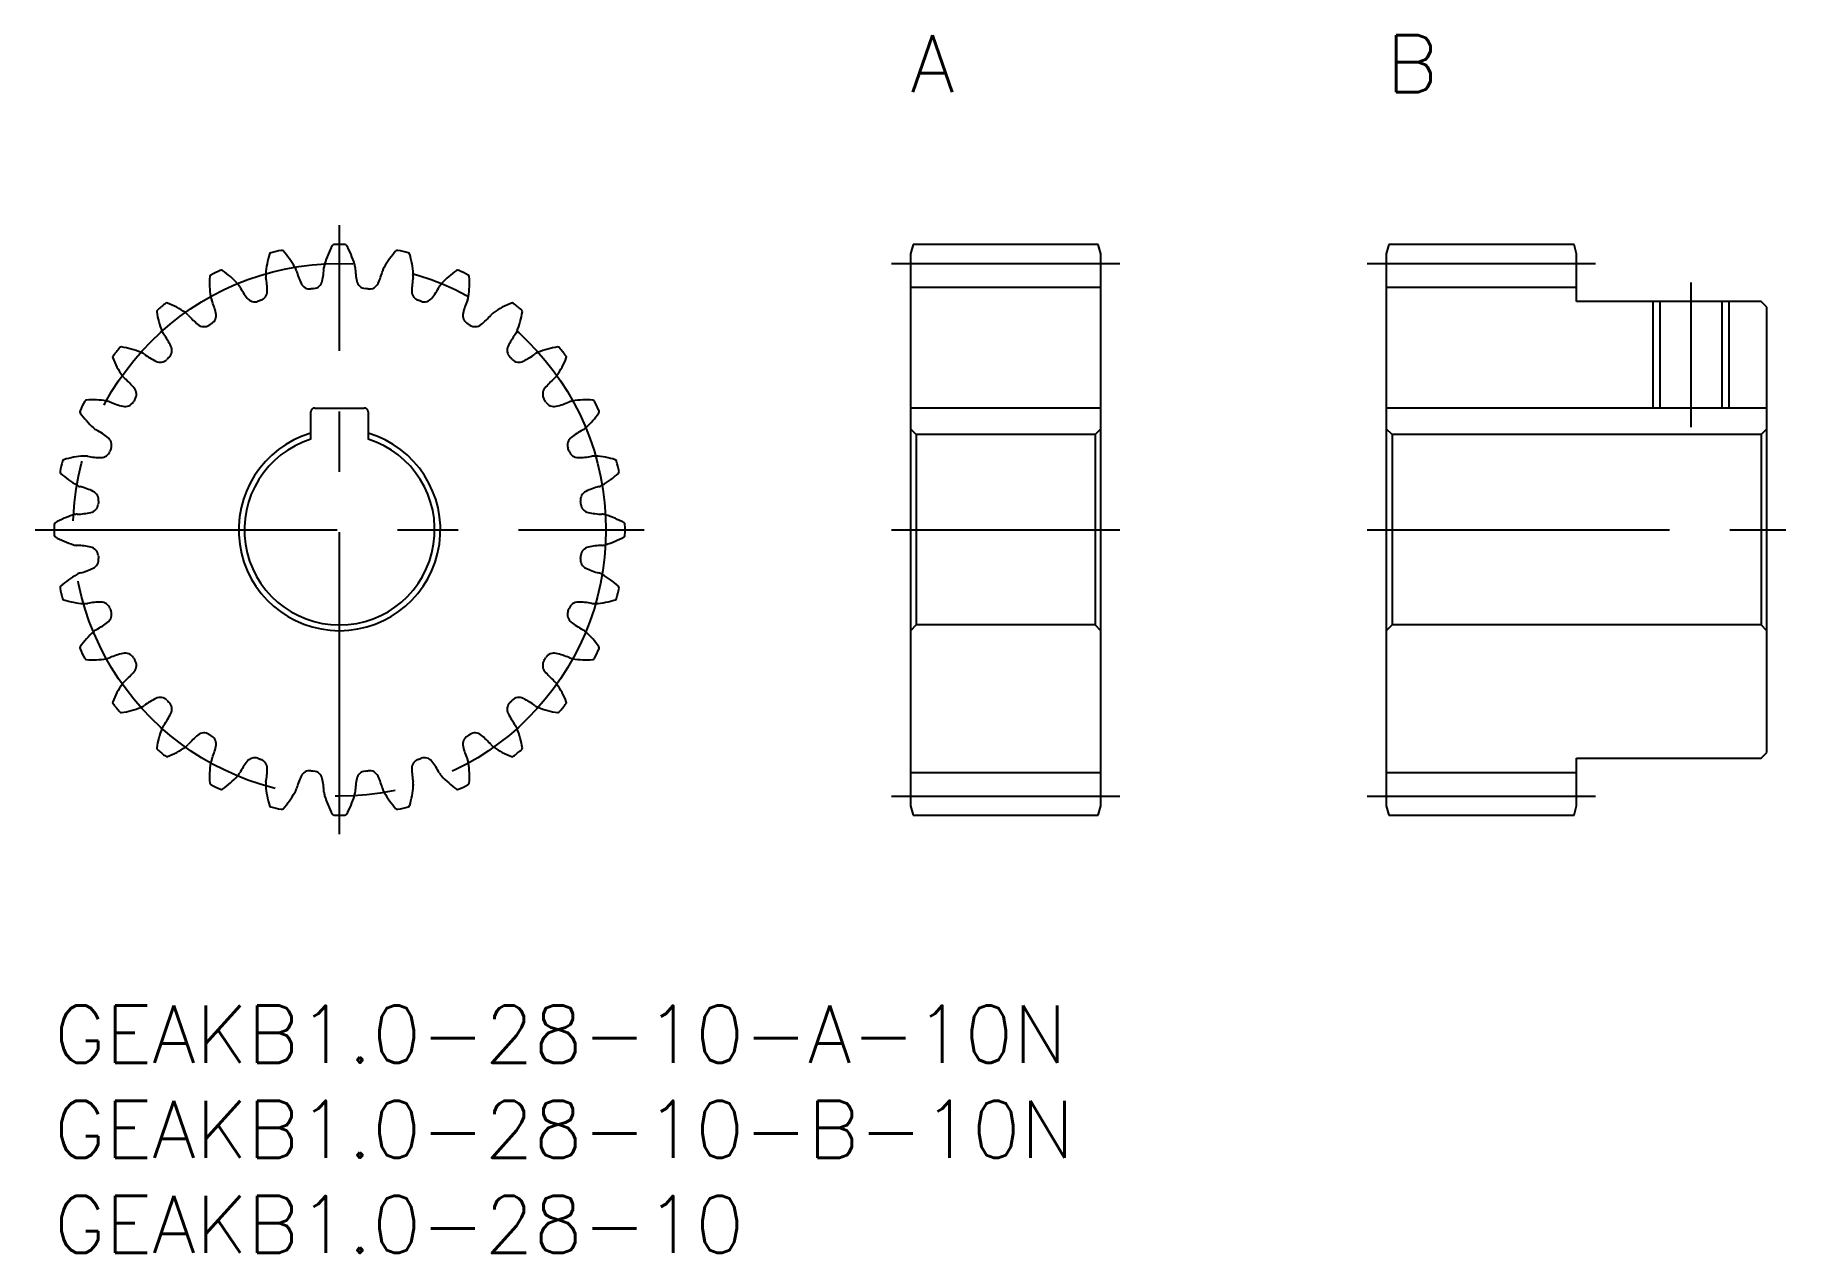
# Model space of a CAD drawing. Extents: x -1 to 91, y -13 to 51.
import ezdxf

# ---------------------------------------------------------------- set-up
doc = ezdxf.new("R2010")
doc.units = 0
doc.header["$LTSCALE"] = 0.5
doc.linetypes.add('CENTER', pattern=[50.8, 31.75, -6.35, 6.35, -6.35])
for name, color, linetype in [('MSM_CENTER', 1, 'CENTER'), ('MSM_CONTINUOUS', 7, 'CONTINUOUS'), ('MSM_NARROW', 5, 'CONTINUOUS'), ('MSM_PART_NUMBER', 7, 'CONTINUOUS')]:
    doc.layers.add(name, color=color, linetype=linetype)
doc.styles.get("Standard").update_dxf_attribs({"font": 'txt.shx', "height": 1, "bigfont": 'bigfont.shx'})

# ---------------------------------------------------------------- blocks, each defined once
blk = doc.blocks.new('*U3')
at = {"layer": 'MSM_PART_NUMBER'}
blk.add_text('GEAKB1.0-28-10-B-10N', height=3, dxfattribs=at).set_placement((0, -8))
blk = doc.blocks.new('*U4')
at = {"layer": 'MSM_PART_NUMBER'}
blk.add_text('GEAKB1.0-28-10-A-10N', height=3, dxfattribs=at).set_placement((0, -3))
blk = doc.blocks.new('*U5')
at = {"layer": 'MSM_PART_NUMBER'}
blk.add_text('A', height=3, dxfattribs=at).set_placement((45, 48))
blk = doc.blocks.new('*U6')
at = {"layer": 'MSM_PART_NUMBER'}
blk.add_text('B', height=3, dxfattribs=at).set_placement((70, 48))
blk = doc.blocks.new('*U7')
at = {"layer": 'MSM_PART_NUMBER'}
blk.add_text('GEAKB1.0-28-10', height=3, dxfattribs=at).set_placement((0, -13))

msp = doc.modelspace()

# ---------------------------------------------------------------- linework, layer by layer
at = {"layer": 'MSM_CENTER'}
for p, q in [((15, 9), (15, 41)), ((44, 39), (56, 39)), ((69, 39), (81, 39)), ((86, 38), (86, 30.4)), ((-1, 25), (31, 25)), ((44, 25), (56, 25)), ((69, 25), (91, 25)), ((44, 11), (56, 11)), ((69, 11), (81, 11))]:
    msp.add_line(p, q, dxfattribs=at)
msp.add_circle((15, 25), 14, dxfattribs=at)
at = {"layer": 'MSM_CONTINUOUS'}
for p, q in [((45.134, 40), (45, 39.5)), ((54.866, 40), (45.134, 40)), ((55, 39.5), (54.866, 40)), ((70.134, 40), (70, 39.5)), ((79.866, 40), (70.134, 40)), ((80, 39.5), (79.866, 40)), ((45, 39.5), (45, 10.5)), ((55, 10.5), (55, 39.5)), ((70, 39.5), (70, 10.5)), ((80, 37), (80, 39.5)), ((45, 37.75), (55, 37.75)), ((70, 37.75), (80, 37.75)), ((89.7, 37), (80, 37)), ((84.379, 37), (84.379, 31.4)), ((87.621, 37), (87.621, 31.4)), ((90, 36.7), (89.7, 37)), ((90, 13.3), (90, 36.7)), ((13.7, 31.4), (16.3, 31.4)), ((55, 31.4), (45, 31.4)), ((90, 31.4), (70, 31.4)), ((13.5, 29.77), (13.5, 31.2)), ((16.5, 31.2), (16.5, 29.77)), ((45.3, 30), (45, 30.3)), ((54.7, 30), (45.3, 30)), ((45.3, 30), (45.3, 20)), ((55, 30.3), (54.7, 30)), ((54.7, 30), (54.7, 20)), ((70.3, 30), (70, 30.3)), ((89.7, 30), (70.3, 30)), ((70.3, 30), (70.3, 20)), ((90, 30.3), (89.7, 30)), ((89.7, 30), (89.7, 20)), ((45.3, 20), (45, 19.7)), ((54.7, 20), (45.3, 20)), ((55, 19.7), (54.7, 20)), ((70.3, 20), (70, 19.7)), ((89.7, 20), (70.3, 20)), ((90, 19.7), (89.7, 20)), ((80, 10.5), (80, 13)), ((80, 13), (89.7, 13)), ((89.7, 13), (90, 13.3)), ((45, 12.25), (55, 12.25)), ((70, 12.25), (80, 12.25)), ((45, 10.5), (45.134, 10)), ((54.866, 10), (55, 10.5)), ((70, 10.5), (70.134, 10)), ((79.866, 10), (80, 10.5)), ((45.134, 10), (54.866, 10)), ((70.134, 10), (79.866, 10))]:
    msp.add_line(p, q, dxfattribs=at)
for centre, radius, start, end in [((15, 25), 15, 101.77517, 103.93911), ((11.959, 39.586), 0.1, 42.62179, 101.77518), ((8.599, 36.494), 4.667, 29.64286, 42.62179), ((18.683, 37.63), 4.667, 150.23535, 163.21429), ((14.719, 39.897), 0.1, 91.08197, 150.23537), ((15, 25), 15, 88.91803, 91.08197), ((15.281, 39.897), 0.1, 29.76465, 88.91802), ((11.317, 37.63), 4.667, 16.78571, 29.76465), ((21.401, 36.494), 4.667, 137.37821, 150.35714), ((18.041, 39.586), 0.1, 78.22483, 137.37819), ((15, 25), 15, 76.06089, 78.22483), ((8.79, 38.544), 0.1, 55.47894, 114.63231), ((15.78, 38.133), 4.667, 163.09249, 176.07143), ((11.411, 39.461), 0.1, 103.93911, 163.09247), ((11.942, 38.397), 0.82, 15.47175, 29.64287), ((9.878, 38.975), 4.308, 347.88399, 357.3854), ((15, 38.741), 0.82, 163.21428, 177.38539), ((15, 38.741), 0.82, 2.61461, 16.78573), ((20.122, 38.975), 4.308, 182.6146, 192.11601), ((18.058, 38.397), 0.82, 150.35712, 164.52825), ((18.589, 39.461), 0.1, 16.90751, 76.06089), ((14.22, 38.133), 4.667, 3.92857, 16.90751), ((21.21, 38.544), 0.1, 65.36769, 124.52105), ((12.838, 37.977), 4.667, 175.94964, 188.92857), ((8.283, 38.3), 0.1, 116.79626, 175.94962), ((15, 25), 15, 114.63231, 116.79626), ((6.202, 34.782), 4.667, 42.5, 55.47894), ((9.038, 37.38), 0.82, 28.3289, 42.50001), ((13.551, 39.814), 4.308, 208.32888, 217.83029), ((11.942, 38.397), 0.82, 176.07142, 190.24253), ((6.896, 37.485), 4.308, 0.74114, 10.24254), ((16.884, 39.765), 4.308, 195.47174, 204.97315), ((13.432, 38.157), 0.5, 204.97315, 276.79453), ((13.601, 38.176), 0.5, 276.06261, 347.88399), ((16.399, 38.176), 0.5, 192.11601, 263.93739), ((16.568, 38.157), 0.5, 263.20547, 335.02684), ((13.116, 39.765), 4.308, 335.02685, 344.52826), ((23.104, 37.485), 4.308, 169.75746, 179.25886), ((18.058, 38.397), 0.82, 349.75747, 3.92859), ((16.449, 39.814), 4.308, 322.16971, 331.67112), ((20.962, 37.38), 0.82, 137.49998, 151.6711), ((23.798, 34.782), 4.667, 124.52106, 137.5), ((15, 25), 15, 63.20374, 65.36769), ((21.717, 38.3), 0.1, 4.05041, 63.20374), ((17.162, 37.977), 4.667, 351.07143, 4.05036), ((15, 25), 15, 127.48946, 129.6534), ((5.932, 36.823), 0.1, 68.33608, 127.48946), ((4.246, 32.579), 4.667, 55.35714, 68.33608), ((9.038, 37.38), 0.82, 188.92855, 203.09967), ((4.321, 35.369), 4.308, 13.59828, 23.09969), ((10.544, 37.478), 0.5, 217.83029, 289.65167), ((15, 25), 12.75, 108.91976, 109.65167), ((10.704, 37.534), 0.5, 288.91976, 0.74114), ((15, 25), 12.75, 96.06261, 96.79453), ((15, 25), 12.75, 83.20547, 83.93739), ((19.296, 37.534), 0.5, 179.25887, 251.08024), ((15, 25), 12.75, 70.34833, 71.08024), ((19.456, 37.478), 0.5, 250.34833, 322.16969), ((25.679, 35.369), 4.308, 156.90031, 166.40172), ((20.962, 37.38), 0.82, 336.90033, 351.07145), ((25.754, 32.579), 4.667, 111.66392, 124.64286), ((24.068, 36.823), 0.1, 52.51054, 111.66391), ((15, 25), 15, 50.3466, 52.51054), ((5.492, 36.472), 0.1, 129.6534, 188.80676), ((10.005, 37.171), 4.667, 188.80678, 201.78571), ((6.433, 35.743), 0.82, 41.18604, 55.35716), ((10.291, 39.12), 4.308, 221.18603, 230.68743), ((8.022, 36.264), 0.5, 301.7769, 13.59828), ((21.978, 36.264), 0.5, 166.40173, 238.2231), ((19.709, 39.12), 4.308, 309.31256, 318.81397), ((23.567, 35.743), 0.82, 124.64284, 138.81396), ((19.995, 37.171), 4.667, 338.21429, 351.19322), ((24.508, 36.472), 0.1, 351.19322, 50.3466), ((6.433, 35.743), 0.82, 201.7857, 215.95682), ((2.282, 32.732), 4.308, 26.45542, 35.95683), ((7.879, 36.174), 0.5, 230.68743, 302.50882), ((15, 25), 12.75, 121.7769, 122.50882), ((15, 25), 12.75, 57.49118, 58.2231), ((22.121, 36.174), 0.5, 237.49118, 309.31255), ((27.718, 32.732), 4.308, 144.04317, 153.54458), ((23.567, 35.743), 0.82, 324.04318, 338.21431), ((3.177, 34.068), 0.1, 142.51054, 201.6639), ((15, 25), 15, 140.3466, 142.51054), ((3.528, 34.508), 0.1, 81.19322, 140.3466), ((2.829, 29.995), 4.667, 68.21429, 81.19322), ((4.257, 33.567), 0.82, 54.04318, 68.2143), ((7.268, 37.718), 4.308, 234.04317, 243.54458), ((15, 25), 12.75, 134.63404, 135.36596), ((5.691, 34.429), 0.5, 314.63404, 26.45542), ((24.309, 34.429), 0.5, 153.54458, 225.36596), ((15, 25), 12.75, 44.63404, 45.36596), ((22.732, 37.718), 4.308, 296.45542, 305.95683), ((25.743, 33.567), 0.82, 111.7857, 125.95682), ((27.171, 29.995), 4.667, 98.80678, 111.78571), ((26.472, 34.508), 0.1, 39.6534, 98.80677), ((15, 25), 15, 37.48946, 39.6534), ((26.823, 34.068), 0.1, 338.33608, 37.48946), ((7.421, 35.754), 4.667, 201.66392, 214.64286), ((5.571, 34.309), 0.5, 243.54458, 315.36596), ((24.429, 34.309), 0.5, 224.63404, 296.45541), ((22.579, 35.754), 4.667, 325.35714, 338.33608), ((4.257, 33.567), 0.82, 214.64284, 228.81396), ((0.88, 29.709), 4.308, 39.31257, 48.81397), ((3.826, 32.121), 0.5, 327.49118, 39.31257), ((26.174, 32.121), 0.5, 140.68744, 212.50882), ((29.12, 29.709), 4.308, 131.18603, 140.68744), ((25.743, 33.567), 0.82, 311.18604, 325.35716), ((15, 25), 15, 153.20374, 155.36769), ((1.7, 31.717), 0.1, 94.05036, 153.20374), ((2.023, 27.162), 4.667, 81.07143, 94.05036), ((2.62, 30.962), 0.82, 66.90033, 81.07144), ((4.631, 35.679), 4.308, 246.90031, 256.40172), ((3.736, 31.978), 0.5, 256.40172, 328.2231), ((15, 25), 12.75, 147.49118, 148.2231), ((13.7, 31.2), 0.2, 90, 180), ((16.3, 31.2), 0.2, 0, 90), ((15, 25), 12.75, 31.7769, 32.50882), ((26.264, 31.978), 0.5, 211.7769, 283.59826), ((25.369, 35.679), 4.308, 283.59828, 293.09969), ((27.38, 30.962), 0.82, 98.92856, 113.09967), ((27.977, 27.162), 4.667, 85.94964, 98.92857), ((28.3, 31.717), 0.1, 26.79626, 85.94962), ((15, 25), 15, 24.63231, 26.79626), ((1.456, 31.21), 0.1, 155.36769, 214.52105), ((5.218, 33.798), 4.667, 214.52106, 227.5), ((24.782, 33.798), 4.667, 312.5, 325.47894), ((28.544, 31.21), 0.1, 325.47894, 24.63231), ((2.62, 30.962), 0.82, 227.49998, 241.6711), ((0.186, 26.449), 4.308, 52.16971, 61.67112), ((2.522, 29.456), 0.5, 340.34833, 52.16971), ((15, 25), 5.3, 106.44046, 73.55954), ((15, 25), 5, 107.4576, 72.5424), ((27.478, 29.456), 0.5, 127.8303, 199.65167), ((29.814, 26.449), 4.308, 118.32888, 127.83029), ((27.38, 30.962), 0.82, 298.3289, 312.50002), ((15, 25), 15, 166.06089, 168.22483), ((0.539, 28.589), 0.1, 106.90751, 166.06089), ((1.867, 24.22), 4.667, 93.92857, 106.90751), ((1.603, 28.058), 0.82, 79.75747, 93.92858), ((2.515, 33.104), 4.308, 259.75746, 269.25886), ((2.466, 29.296), 0.5, 269.25887, 341.08024), ((15, 25), 12.75, 160.34833, 161.08024), ((15, 25), 12.75, 18.91976, 19.65167), ((27.534, 29.296), 0.5, 198.91976, 270.74113), ((27.485, 33.104), 4.308, 270.74114, 280.24254), ((28.397, 28.058), 0.82, 86.07142, 100.24253), ((28.133, 24.22), 4.667, 73.09249, 86.07143), ((29.461, 28.589), 0.1, 13.93911, 73.09248), ((15, 25), 15, 11.77517, 13.93911), ((0.414, 28.041), 0.1, 168.22483, 227.3782), ((3.506, 31.401), 4.667, 227.37821, 240.35714), ((26.494, 31.401), 4.667, 299.64286, 312.62179), ((29.586, 28.041), 0.1, 312.62179, 11.77517), ((1.603, 28.058), 0.82, 240.35712, 254.52825), ((0.235, 23.116), 4.308, 65.02685, 74.52826), ((1.843, 26.568), 0.5, 353.20547, 65.02685), ((28.157, 26.568), 0.5, 114.97316, 186.79453), ((29.765, 23.116), 4.308, 105.47174, 114.97315), ((28.397, 28.058), 0.82, 285.47175, 299.64288), ((2.37, 21.317), 4.667, 106.78571, 119.76465), ((1.259, 25), 0.82, 92.61461, 106.78573), ((1.025, 30.122), 4.308, 272.6146, 282.11601), ((1.824, 26.399), 0.5, 282.11601, 353.93739), ((15, 25), 12.75, 173.20547, 173.93739), ((15, 25), 12.75, 6.06261, 6.79453), ((28.176, 26.399), 0.5, 186.06261, 257.88398), ((28.975, 30.122), 4.308, 257.88399, 267.3854), ((28.741, 25), 0.82, 73.21427, 87.38539), ((27.63, 21.317), 4.667, 60.23535, 73.21428), ((15, 25), 15, 178.91803, 181.08197), ((0.103, 25.281), 0.1, 119.76465, 178.91803), ((29.897, 25.281), 0.1, 1.08197, 60.23534), ((15, 25), 15, 358.91803, 1.08197), ((0.103, 24.719), 0.1, 181.08197, 240.23534), ((2.37, 28.683), 4.667, 240.23535, 253.21428), ((1.259, 25), 0.82, 253.21427, 267.38539), ((1.025, 19.878), 4.308, 77.88399, 87.3854), ((1.824, 23.601), 0.5, 6.06261, 77.88399), ((28.176, 23.601), 0.5, 102.11601, 173.93739), ((28.975, 19.878), 4.308, 92.6146, 102.11601), ((28.741, 25), 0.82, 272.61461, 286.78573), ((27.63, 28.683), 4.667, 286.78572, 299.76465), ((29.897, 24.719), 0.1, 299.7647, 358.91803), ((1.843, 23.432), 0.5, 294.97315, 6.79453), ((15, 25), 12.75, 186.06261, 186.79453), ((28.157, 23.432), 0.5, 173.20547, 245.02684), ((15, 25), 12.75, 353.20547, 353.93739), ((3.506, 18.599), 4.667, 119.64286, 132.62179), ((1.603, 21.942), 0.82, 105.47175, 119.64287), ((0.235, 26.884), 4.308, 285.47174, 294.97315), ((29.765, 26.884), 4.308, 245.02685, 254.52826), ((28.397, 21.942), 0.82, 60.35713, 74.52825), ((26.494, 18.599), 4.667, 47.37821, 60.35714), ((0.414, 21.959), 0.1, 132.62179, 191.77517), ((15, 25), 15, 191.77517, 193.93911), ((0.539, 21.411), 0.1, 193.93911, 253.09248), ((1.867, 25.78), 4.667, 253.09249, 266.07143), ((2.515, 16.896), 4.308, 90.74114, 100.24254), ((2.466, 20.704), 0.5, 18.91976, 90.74114), ((27.534, 20.704), 0.5, 89.25887, 161.08024), ((27.485, 16.896), 4.308, 79.75746, 89.25886), ((28.133, 25.78), 4.667, 273.92857, 286.90751), ((29.461, 21.411), 0.1, 286.90751, 346.06089), ((15, 25), 15, 346.06089, 348.22483), ((29.586, 21.959), 0.1, 348.22483, 47.37819), ((1.603, 21.942), 0.82, 266.07141, 280.24253), ((2.522, 20.544), 0.5, 307.8303, 19.65167), ((15, 25), 12.75, 198.91976, 199.65167), ((27.478, 20.544), 0.5, 160.34833, 232.1697), ((15, 25), 12.75, 340.34833, 341.08024), ((28.397, 21.942), 0.82, 259.75747, 273.92859), ((5.218, 16.202), 4.667, 132.5, 145.47894), ((2.62, 19.038), 0.82, 118.3289, 132.50002), ((0.186, 23.551), 4.308, 298.32888, 307.83029), ((29.814, 23.551), 4.308, 232.16971, 241.67112), ((27.38, 19.038), 0.82, 47.49998, 61.6711), ((24.782, 16.202), 4.667, 34.52106, 47.5), ((1.456, 18.79), 0.1, 145.47898, 204.63231), ((15, 25), 15, 204.63231, 206.79626), ((4.631, 14.321), 4.308, 103.59828, 113.09969), ((3.736, 18.022), 0.5, 31.7769, 103.59828), ((26.264, 18.022), 0.5, 76.40173, 148.2231), ((25.369, 14.321), 4.308, 66.90031, 76.40172), ((15, 25), 15, 333.20374, 335.36769), ((28.544, 18.79), 0.1, 335.36769, 34.52105), ((1.7, 18.283), 0.1, 206.79626, 265.94962), ((2.023, 22.838), 4.667, 265.94964, 278.92857), ((2.62, 19.038), 0.82, 278.92855, 293.09967), ((0.88, 20.291), 4.308, 311.18603, 320.68744), ((15, 25), 12.75, 211.7769, 212.50882), ((3.826, 17.879), 0.5, 320.68744, 32.50882), ((26.174, 17.879), 0.5, 147.49118, 219.31255), ((15, 25), 12.75, 327.49118, 328.2231), ((29.12, 20.291), 4.308, 219.31256, 228.81397), ((27.38, 19.038), 0.82, 246.90033, 261.07145), ((27.977, 22.838), 4.667, 261.07143, 274.05036), ((28.3, 18.283), 0.1, 274.05041, 333.20374), ((7.421, 14.246), 4.667, 145.35714, 158.33608), ((4.257, 16.433), 0.82, 131.18604, 145.35716), ((25.743, 16.433), 0.82, 34.64284, 48.81396), ((22.579, 14.246), 4.667, 21.66392, 34.64286), ((3.177, 15.932), 0.1, 158.33608, 217.48946), ((15, 25), 15, 217.48946, 219.6534), ((2.829, 20.005), 4.667, 278.80678, 291.78571), ((4.257, 16.433), 0.82, 291.7857, 305.95682), ((7.268, 12.282), 4.308, 116.45542, 125.95683), ((5.571, 15.691), 0.5, 44.63404, 116.45542), ((15, 25), 12.75, 224.63404, 225.36596), ((5.691, 15.571), 0.5, 333.54458, 45.36596), ((24.309, 15.571), 0.5, 134.63404, 206.45542), ((15, 25), 12.75, 314.63404, 315.36596), ((24.429, 15.691), 0.5, 63.54458, 135.36596), ((22.732, 12.282), 4.308, 54.04317, 63.54458), ((25.743, 16.433), 0.82, 234.04318, 248.2143), ((27.171, 20.005), 4.667, 248.21429, 261.19322), ((15, 25), 15, 320.3466, 322.51054), ((26.823, 15.932), 0.1, 322.51054, 21.66391), ((3.528, 15.492), 0.1, 219.6534, 278.80676), ((6.433, 14.257), 0.82, 144.04318, 158.2143), ((2.282, 17.268), 4.308, 324.04317, 333.54458), ((27.718, 17.268), 4.308, 206.45542, 215.95683), ((23.567, 14.257), 0.82, 21.7857, 35.95682), ((26.472, 15.492), 0.1, 261.19327, 320.3466), ((10.005, 12.829), 4.667, 158.21429, 171.19322), ((10.291, 10.88), 4.308, 129.31256, 138.81397), ((7.879, 13.826), 0.5, 57.49118, 129.31255), ((15, 25), 12.75, 237.49118, 238.2231), ((8.022, 13.736), 0.5, 346.40173, 58.2231), ((21.978, 13.736), 0.5, 121.7769, 193.59828), ((15, 25), 12.75, 301.7769, 302.50882), ((22.121, 13.826), 0.5, 50.68744, 122.50882), ((19.709, 10.88), 4.308, 41.18603, 50.68744), ((19.995, 12.829), 4.667, 8.80678, 21.78571), ((5.492, 13.528), 0.1, 171.19322, 230.3466), ((15, 25), 15, 230.3466, 232.51054), ((5.932, 13.177), 0.1, 232.51054, 291.6639), ((4.246, 17.421), 4.667, 291.66392, 304.64286), ((6.433, 14.257), 0.82, 304.64284, 318.81396), ((9.038, 12.62), 0.82, 156.90033, 171.07145), ((4.321, 14.631), 4.308, 336.90031, 346.40172), ((10.544, 12.522), 0.5, 70.34833, 142.16971), ((15, 25), 12.75, 250.34833, 251.08024), ((10.704, 12.466), 0.5, 359.25887, 71.08024), ((19.296, 12.466), 0.5, 108.91976, 180.74114), ((15, 25), 12.75, 288.91976, 289.65167), ((19.456, 12.522), 0.5, 37.8303, 109.65167), ((25.679, 14.631), 4.308, 193.59828, 203.09969), ((20.962, 12.62), 0.82, 8.92855, 23.09967), ((23.567, 14.257), 0.82, 221.18604, 235.35716), ((25.754, 17.421), 4.667, 235.35714, 248.33608), ((24.068, 13.177), 0.1, 248.33608, 307.48946), ((15, 25), 15, 307.48946, 309.6534), ((24.508, 13.528), 0.1, 309.6534, 8.80676), ((12.838, 12.023), 4.667, 171.07143, 184.05036), ((6.202, 15.218), 4.667, 304.52106, 317.5), ((9.038, 12.62), 0.82, 317.49998, 331.6711), ((13.551, 10.186), 4.308, 142.16971, 151.67112), ((6.896, 12.515), 4.308, 349.75746, 359.25886), ((16.884, 10.235), 4.308, 155.02685, 164.52826), ((13.432, 11.843), 0.5, 83.20547, 155.02685), ((15, 25), 12.75, 263.20547, 263.93739), ((13.601, 11.824), 0.5, 12.11601, 83.93739), ((16.399, 11.824), 0.5, 96.06261, 167.88398), ((15, 25), 12.75, 276.06261, 276.79453), ((16.568, 11.843), 0.5, 24.97315, 96.79453), ((13.116, 10.235), 4.308, 15.47174, 24.97315), ((23.104, 12.515), 4.308, 180.74114, 190.24254), ((16.449, 10.186), 4.308, 28.32888, 37.83029), ((20.962, 12.62), 0.82, 208.3289, 222.50002), ((23.798, 15.218), 4.667, 222.5, 235.47894), ((17.162, 12.023), 4.667, 355.94964, 8.92857), ((8.283, 11.7), 0.1, 184.05036, 243.20374), ((15, 25), 15, 243.20374, 245.36769), ((8.79, 11.456), 0.1, 245.36769, 304.52105), ((11.942, 11.603), 0.82, 169.75747, 183.92859), ((15.78, 11.867), 4.667, 183.92857, 196.90751), ((8.599, 13.506), 4.667, 317.37821, 330.35714), ((11.942, 11.603), 0.82, 330.35712, 344.52825), ((9.878, 11.025), 4.308, 2.6146, 12.11601), ((15, 11.259), 0.82, 182.61461, 196.78573), ((15, 11.259), 0.82, 343.21427, 357.38539), ((20.122, 11.025), 4.308, 167.88399, 177.3854), ((18.058, 11.603), 0.82, 195.47175, 209.64287), ((21.401, 13.506), 4.667, 209.64286, 222.62179), ((14.22, 11.867), 4.667, 343.09249, 356.07143), ((18.058, 11.603), 0.82, 356.07141, 10.24253), ((21.21, 11.456), 0.1, 235.47894, 294.63231), ((15, 25), 15, 294.63231, 296.79626), ((21.717, 11.7), 0.1, 296.79626, 355.94962), ((11.411, 10.539), 0.1, 196.90751, 256.06089), ((15, 25), 15, 256.06089, 258.22483), ((11.959, 10.414), 0.1, 258.22483, 317.37819), ((18.683, 12.37), 4.667, 196.78571, 209.76465), ((11.317, 12.37), 4.667, 330.23535, 343.21428), ((18.041, 10.414), 0.1, 222.62179, 281.77517), ((15, 25), 15, 281.77517, 283.93911), ((18.589, 10.539), 0.1, 283.93911, 343.09248), ((14.719, 10.103), 0.1, 209.76465, 268.91803), ((15, 25), 15, 268.91803, 271.08197), ((15.281, 10.103), 0.1, 271.08197, 330.23534)]:
    msp.add_arc(centre, radius, start, end, dxfattribs=at)
at = {"layer": 'MSM_NARROW'}
for p, q in [((84, 37), (84, 31.4)), ((88, 37), (88, 31.4))]:
    msp.add_line(p, q, dxfattribs=at)

# ---------------------------------------------------------------- block references
at = {"layer": 'MSM_CONTINUOUS'}
for name in ['*U5', '*U6', '*U4', '*U3', '*U7']:
    msp.add_blockref(name, (0, 0), dxfattribs=at)

doc.saveas('drawing.dxf')
